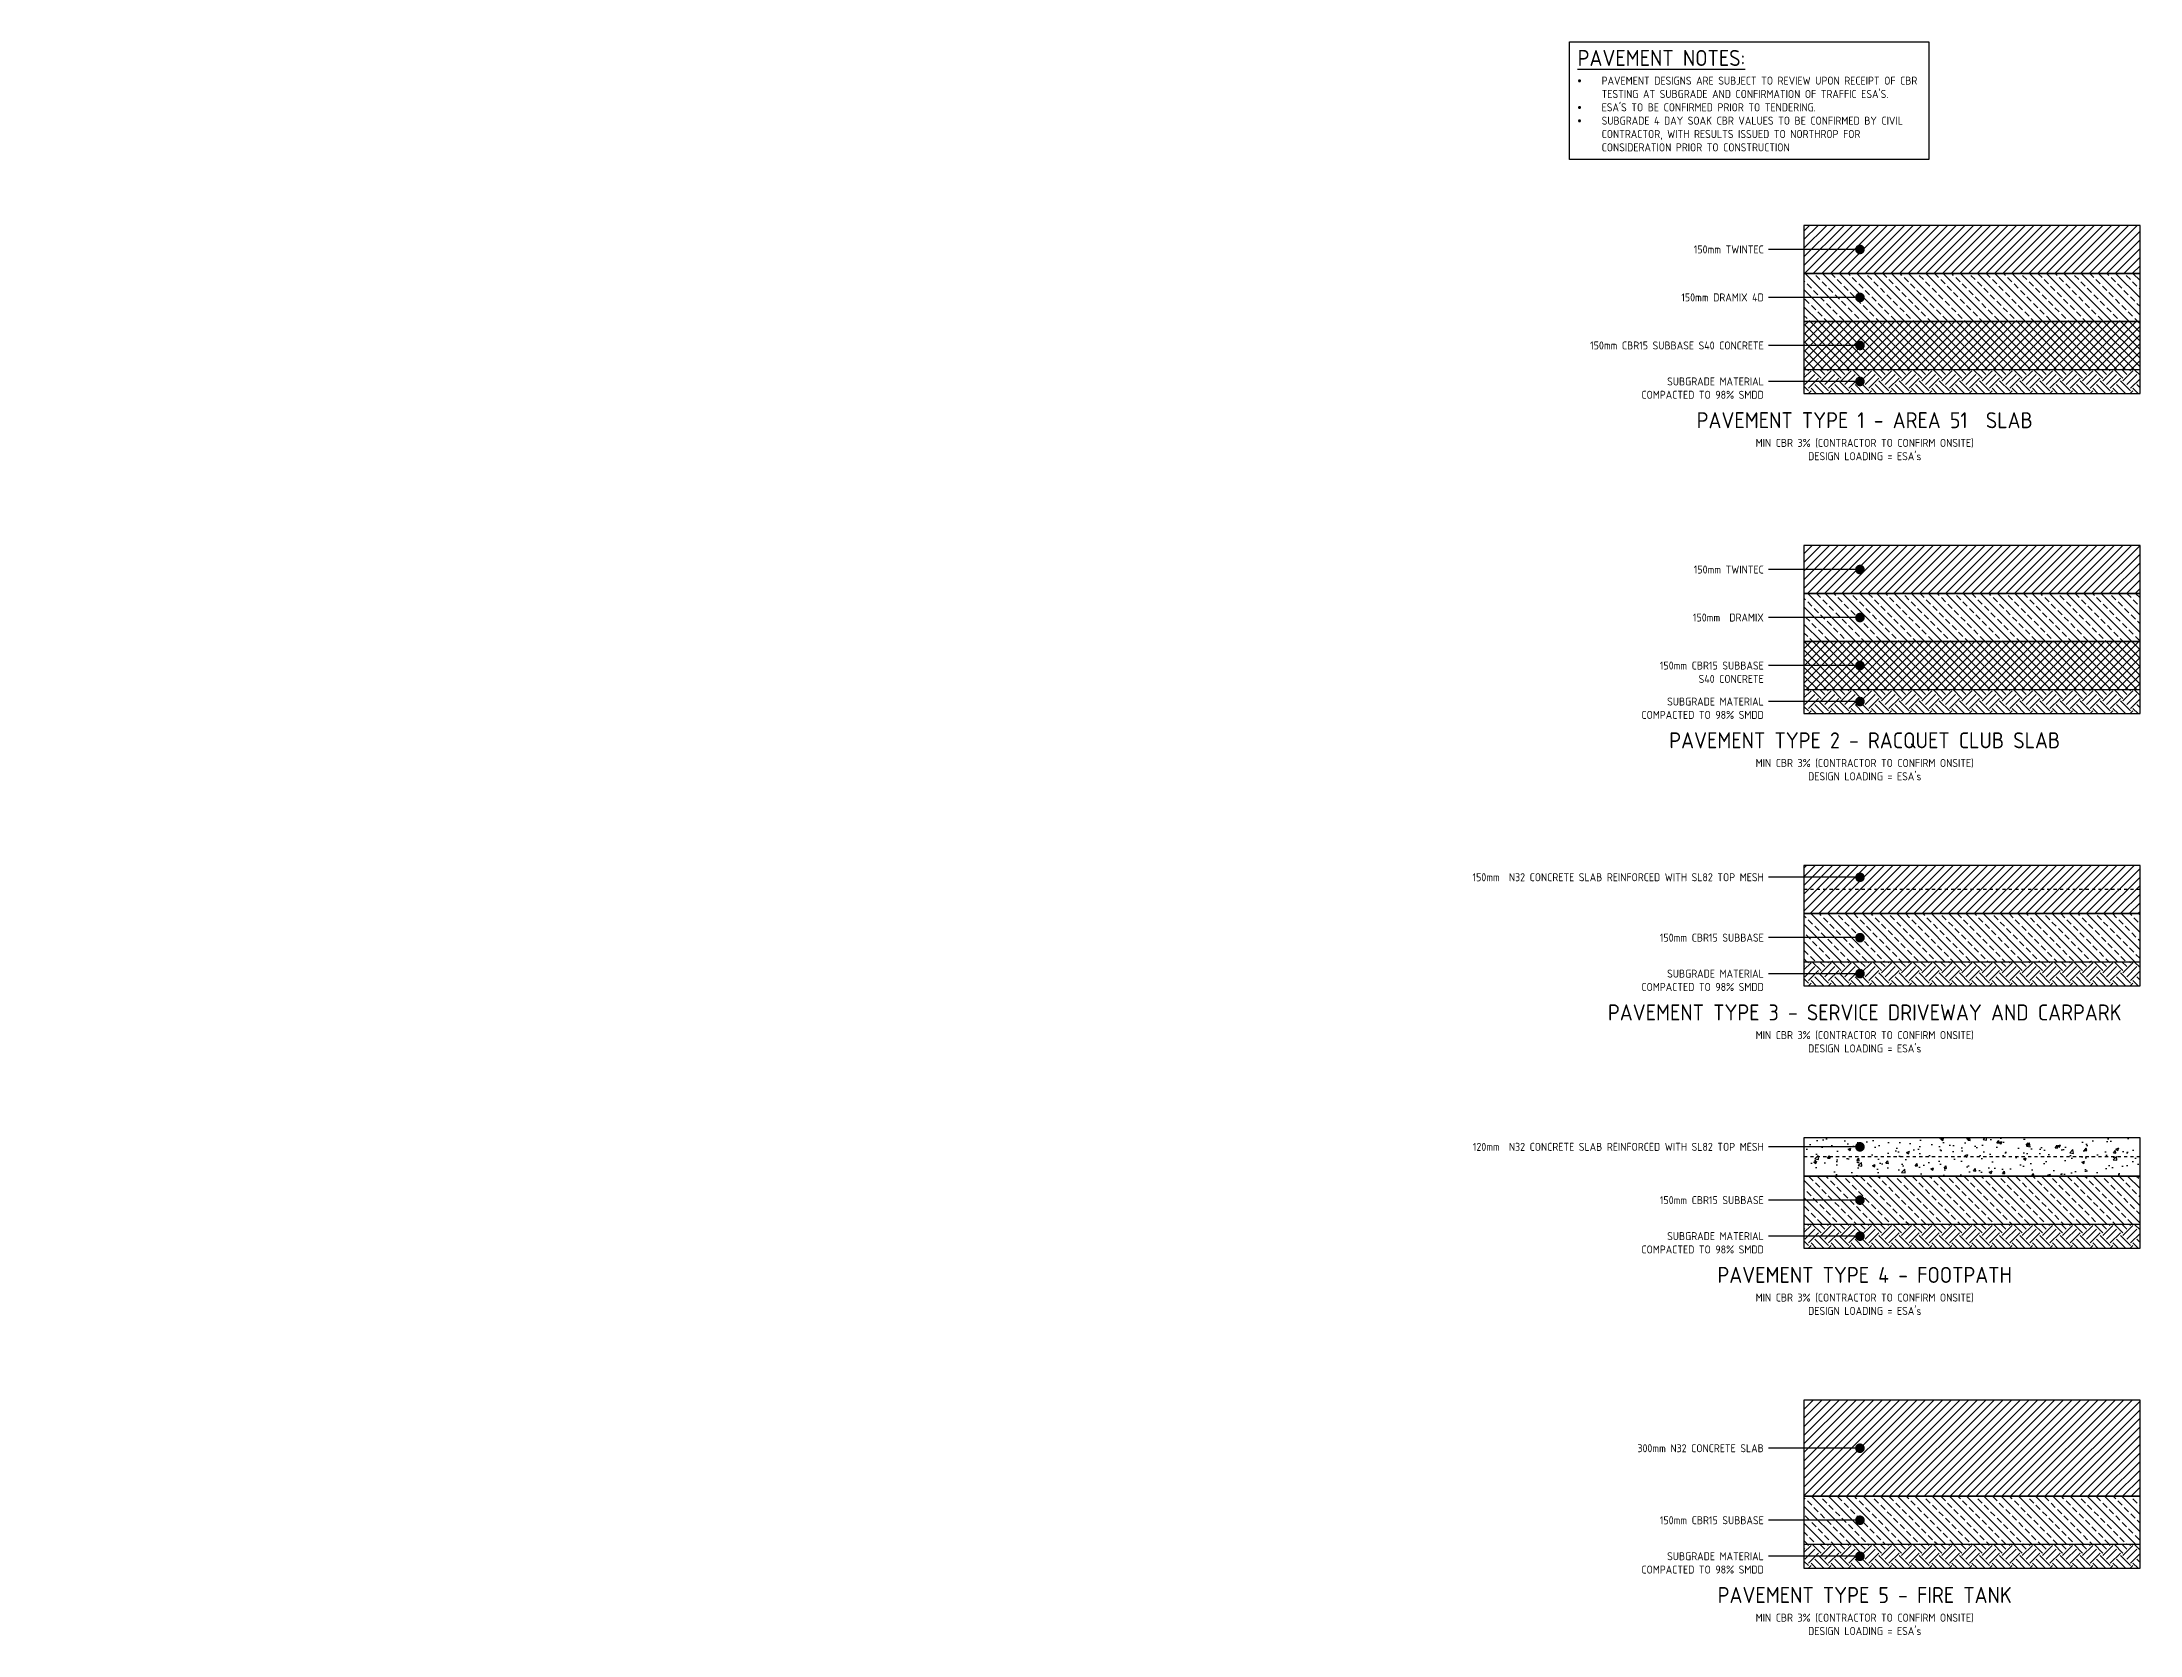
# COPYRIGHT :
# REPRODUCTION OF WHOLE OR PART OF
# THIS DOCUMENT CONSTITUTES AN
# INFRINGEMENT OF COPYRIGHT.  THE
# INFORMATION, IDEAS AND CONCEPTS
# Model space of a CAD drawing. Header units: metres. Extents: x -11330 to 7985, y 7141 to 12399.
# Drawn here: x -11330 to -4775, y 7293 to 12270 of the extents above; entities that cross this region are included whole.
import ezdxf
from ezdxf import colors
from ezdxf.entities.mleader import LeaderData, LeaderLine
from ezdxf.math import Vec2, Vec3

# ---------------------------------------------------------------- set-up
doc = ezdxf.new("R2010")
doc.units = ezdxf.units.M
doc.linetypes.add('DASHED', pattern=[20, 10, -10])
for name, color, linetype in [('_NRP-HATCH', 250, 'Continuous'), ('_NRP-REINFT MESH', 7, 'DASHED'), ('_NRP-SUBBASE EARTHWORKS', 251, 'Continuous'), ('_NRP-TEXT 5.0', 4, 'Continuous'), ('C_DIMS', 1, 'Continuous'), ('C_TEXT_5.0', 4, 'Continuous')]:
    doc.layers.add(name, color=color, linetype=linetype)
doc.layers.add('_NRP-SETOUT', color=40, linetype='Continuous', plot=False)
doc.styles.add('ISOCP', font='isocp.shx')

# ---------------------------------------------------------------- blocks, each defined once
blk = doc.blocks.new('_Dot')
at = {"color": 0, "linetype": 'ByBlock', "lineweight": -2}
blk.add_line((-0.5, 0), (-1, 0), dxfattribs=at)
at = {"color": 0, "linetype": 'ByBlock', "const_width": 0.5}
blk.add_lwpolyline([(-0.25, 0, 1), (0.25, 0, 1)], format="xyb", close=True, dxfattribs=at)

msp = doc.modelspace()

# ---------------------------------------------------------------- hatches: boundary and pattern name
at = {"layer": '_NRP-HATCH'}
h = msp.add_hatch(dxfattribs=at)
h.set_pattern_fill('ANSI31', color=256, scale=6, style=0)
h.set_pattern_definition([(45, (-8260.287, 5256.51), (-13.470384, 13.470384), [])])
h.paths.add_polyline_path([(-4775.1, 11696.4), (-5825.1, 11696.4), (-5825.1, 11546.4), (-4775.1, 11546.4)])
h = msp.add_hatch(dxfattribs=at)
h.set_pattern_fill('ANSI33', color=256, scale=6, angle=90, style=0)
h.set_pattern_definition([(135, (-8260.287, 5256.51), (-26.94077, -26.94077), []), (135, (-8260.287, 5283.45), (-26.94077, -26.94077), [19.05, -9.525])])
h.paths.add_polyline_path([(-4775.1, 11546.4), (-5825.1, 11546.4), (-5825.1, 11396.4), (-4775.1, 11396.4)])
h = msp.add_hatch(dxfattribs=at)
h.set_pattern_fill('ANSI37', color=256, scale=6, style=0)
h.set_pattern_definition([(45, (-8260.287, 5256.51), (-13.470384, 13.470384), []), (135, (-8260.287, 5256.51), (-13.470384, -13.470384), [])])
h.paths.add_polyline_path([(-4775.1, 11396.4), (-5825.1, 11396.4), (-5825.1, 11246.4), (-4775.1, 11246.4)])
h = msp.add_hatch(dxfattribs=at)
h.set_pattern_fill('ANSI31', color=256, scale=6, style=0)
h.set_pattern_definition([(45, (-9760.287, 4256.51), (-13.470384, 13.470384), [])])
h.paths.add_polyline_path([(-4775.1, 10696.4), (-5825.1, 10696.4), (-5825.1, 10546.4), (-4775.1, 10546.4)])
h = msp.add_hatch(dxfattribs=at)
h.set_pattern_fill('ANSI33', color=256, scale=6, angle=90, style=0)
h.set_pattern_definition([(135, (-9760.287, 4256.51), (-26.94077, -26.94077), []), (135, (-9760.287, 4283.45), (-26.94077, -26.94077), [19.05, -9.525])])
h.paths.add_polyline_path([(-4775.1, 10546.4), (-5825.1, 10546.4), (-5825.1, 10396.4), (-4775.1, 10396.4)])
h = msp.add_hatch(dxfattribs=at)
h.set_pattern_fill('ANSI37', color=256, scale=6, style=0)
h.set_pattern_definition([(45, (-9760.287, 4256.51), (-13.470384, 13.470384), []), (135, (-9760.287, 4256.51), (-13.470384, -13.470384), [])])
h.paths.add_polyline_path([(-4775.1, 10396.4), (-5825.1, 10396.4), (-5825.1, 10246.4), (-4775.1, 10246.4)])
h = msp.add_hatch(dxfattribs=at)
h.set_pattern_fill('ANSI31', color=256, scale=6, style=0)
h.set_pattern_definition([(45, (-11260.287, 3256.51), (-13.470384, 13.470384), [])])
h.paths.add_polyline_path([(-4775.1, 9696.4), (-5825.1, 9696.4), (-5825.1, 9546.4), (-4775.1, 9546.4)])
h = msp.add_hatch(dxfattribs=at)
h.set_pattern_fill('ANSI33', color=256, scale=6, angle=90, style=0)
h.set_pattern_definition([(135, (-11260.287, 3256.51), (-26.94077, -26.94077), []), (135, (-11260.287, 3283.45), (-26.94077, -26.94077), [19.05, -9.525])])
h.paths.add_polyline_path([(-4775.1, 9546.4), (-5825.1, 9546.4), (-5825.1, 9396.4), (-4775.1, 9396.4)])
h = msp.add_hatch(dxfattribs=at)
h.set_pattern_fill('AR-CONC', color=256, scale=0.5, style=0)
h.set_pattern_definition([(50, (-6627.81, -69.19), (91.09233, -7.96954), [9.525, -104.775]), (355, (-6627.81, -69.19), (-17.6217, 95.5284), [7.62, -83.8203]), (100.4514, (-6620.22, -69.85), (73.4706, 87.5589), [8.095, -89.0451]), (46.1842, (-6627.81, -43.79), (135.5395, -21.0212), [14.2875, -157.1625]), (96.6356, (-6616.52, -45.54), (118.702, 123.713), [12.1425, -133.5678]), (351.1842, (-6627.81, -43.79), (118.702, 123.713), [11.43, -125.7299]), (21, (-6615.11, -50.14), (75.8072, -51.1326), [9.525, -104.775]), (326, (-6615.11, -50.14), (30.901, 92.094), [7.62, -83.82]), (71.4514, (-6608.795, -54.4), (106.7082, 40.9614), [8.095, -89.045]), (37.5, (-6627.812, -69.19), (1.5443, 42.27752), [0, -82.804, 0, -85.09, 0, -84.1375]), (7.5, (-6627.81, -69.19), (33.40983, 50.09029), [0, -48.514, 0, -80.899, 0, -32.0675]), (327.5, (-6656.133, -69.19), (67.7953, -2.86437), [0, -31.75, 0, -99.06, 0, -131.445]), (317.5, (-6668.833, -69.19), (74.0646, 12.71325), [0, -41.275, 0, -65.786, 0, -93.345])])
h.paths.add_polyline_path([(-4775.1, 8846.4), (-5825.1, 8846.4), (-5825.1, 8726.4), (-4775.1, 8726.4)])
h = msp.add_hatch(dxfattribs=at)
h.set_pattern_fill('ANSI33', color=256, scale=6, angle=90, style=0)
h.set_pattern_definition([(135, (-12760.287, 2286.51), (-26.94077, -26.94077), []), (135, (-12760.287, 2313.45), (-26.94077, -26.94077), [19.05, -9.525])])
h.paths.add_polyline_path([(-4775.1, 8726.4), (-5825.1, 8726.4), (-5825.1, 8576.4), (-4775.1, 8576.4)])
h = msp.add_hatch(dxfattribs=at)
h.set_pattern_fill('ANSI31', color=256, scale=6, style=0)
h.set_pattern_definition([(45, (-14610.483, 1286.51), (-13.470384, 13.470384), [])])
h.paths.add_polyline_path([(-4775.1, 8026.4), (-5825.1, 8026.4), (-5825.1, 7726.4), (-4775.1, 7726.4)])
h = msp.add_hatch(dxfattribs=at)
h.set_pattern_fill('ANSI33', color=256, scale=6, angle=90, style=0)
h.set_pattern_definition([(135, (-14610.483, 1286.51), (-26.94077, -26.94077), []), (135, (-14610.483, 1313.45), (-26.94077, -26.94077), [19.05, -9.525])])
h.paths.add_polyline_path([(-4775.1, 7726.4), (-5825.1, 7726.4), (-5825.1, 7576.4), (-4775.1, 7576.4)])
at = {"layer": '_NRP-SUBBASE EARTHWORKS'}
h = msp.add_hatch(dxfattribs=at)
h.set_pattern_fill('EARTH', color=256, scale=7, angle=45, style=0)
h.set_pattern_definition([(45, (-10022.623, 7918.734), (7e-15, 62.8618), [44.45, -44.45]), (45, (-10034.41, 7930.52), (7e-15, 62.8618), [44.45, -44.45]), (45, (-10046.196, 7942.307), (7e-15, 62.8618), [44.45, -44.45]), (135, (-10046.196, 7950.165), (-62.8618, 7e-15), [44.45, -44.45]), (135, (-10034.41, 7961.95), (-62.8618, 7e-15), [44.45, -44.45]), (135, (-10022.623, 7973.74), (-62.8618, 7e-15), [44.45, -44.45])])
h.paths.add_polyline_path([(-4775.1, 11171.4), (-4775.1, 11246.4), (-5825.1, 11246.4), (-5825.1, 11171.4)])
h = msp.add_hatch(dxfattribs=at)
h.set_pattern_fill('EARTH', color=256, scale=7, angle=45, style=0)
h.set_pattern_definition([(45, (-10022.623, 6918.734), (7e-15, 62.8618), [44.45, -44.45]), (45, (-10034.41, 6930.52), (7e-15, 62.8618), [44.45, -44.45]), (45, (-10046.196, 6942.307), (7e-15, 62.8618), [44.45, -44.45]), (135, (-10046.196, 6950.165), (-62.8618, 7e-15), [44.45, -44.45]), (135, (-10034.41, 6961.95), (-62.8618, 7e-15), [44.45, -44.45]), (135, (-10022.623, 6973.74), (-62.8618, 7e-15), [44.45, -44.45])])
h.paths.add_polyline_path([(-4775.1, 10171.4), (-4775.1, 10246.4), (-5825.1, 10246.4), (-5825.1, 10171.4)])
h = msp.add_hatch(dxfattribs=at)
h.set_pattern_fill('EARTH', color=256, scale=7, angle=45, style=0)
h.set_pattern_definition([(45, (-10022.623, 6068.734), (7e-15, 62.8618), [44.45, -44.45]), (45, (-10034.41, 6080.52), (7e-15, 62.8618), [44.45, -44.45]), (45, (-10046.196, 6092.307), (7e-15, 62.8618), [44.45, -44.45]), (135, (-10046.196, 6100.165), (-62.8618, 7e-15), [44.45, -44.45]), (135, (-10034.41, 6111.95), (-62.8618, 7e-15), [44.45, -44.45]), (135, (-10022.623, 6123.74), (-62.8618, 7e-15), [44.45, -44.45])])
h.paths.add_polyline_path([(-4775.1, 9321.4), (-4775.1, 9396.4), (-5825.1, 9396.4), (-5825.1, 9321.4)])
h = msp.add_hatch(dxfattribs=at)
h.set_pattern_fill('EARTH', color=256, scale=7, angle=45, style=0)
h.set_pattern_definition([(45, (-10022.623, 5248.734), (7e-15, 62.8618), [44.45, -44.45]), (45, (-10034.41, 5260.52), (7e-15, 62.8618), [44.45, -44.45]), (45, (-10046.196, 5272.307), (7e-15, 62.8618), [44.45, -44.45]), (135, (-10046.196, 5280.165), (-62.8618, 7e-15), [44.45, -44.45]), (135, (-10034.41, 5291.95), (-62.8618, 7e-15), [44.45, -44.45]), (135, (-10022.623, 5303.74), (-62.8618, 7e-15), [44.45, -44.45])])
h.paths.add_polyline_path([(-4775.1, 8501.4), (-4775.1, 8576.4), (-5825.1, 8576.4), (-5825.1, 8501.4)])
h = msp.add_hatch(dxfattribs=at)
h.set_pattern_fill('EARTH', color=256, scale=7, angle=45, style=0)
h.set_pattern_definition([(45, (-10022.623, 4248.734), (7e-15, 62.8618), [44.45, -44.45]), (45, (-10034.41, 4260.52), (7e-15, 62.8618), [44.45, -44.45]), (45, (-10046.196, 4272.307), (7e-15, 62.8618), [44.45, -44.45]), (135, (-10046.196, 4280.165), (-62.8618, 7e-15), [44.45, -44.45]), (135, (-10034.41, 4291.95), (-62.8618, 7e-15), [44.45, -44.45]), (135, (-10022.623, 4303.74), (-62.8618, 7e-15), [44.45, -44.45])])
h.paths.add_polyline_path([(-4775.1, 7501.4), (-4775.1, 7576.4), (-5825.1, 7576.4), (-5825.1, 7501.4)])

# ---------------------------------------------------------------- linework, layer by layer
for points in [[(-4775.1, 11696.4), (-5825.1, 11696.4), (-5825.1, 11546.4), (-4775.1, 11546.4)], [(-4775.1, 11546.4), (-5825.1, 11546.4), (-5825.1, 11396.4), (-4775.1, 11396.4)], [(-4775.1, 11396.4), (-5825.1, 11396.4), (-5825.1, 11246.4), (-4775.1, 11246.4)], [(-4775.1, 10696.4), (-5825.1, 10696.4), (-5825.1, 10546.4), (-4775.1, 10546.4)], [(-4775.1, 10546.4), (-5825.1, 10546.4), (-5825.1, 10396.4), (-4775.1, 10396.4)], [(-4775.1, 10396.4), (-5825.1, 10396.4), (-5825.1, 10246.4), (-4775.1, 10246.4)], [(-4775.1, 9696.4), (-5825.1, 9696.4), (-5825.1, 9546.4), (-4775.1, 9546.4)], [(-4775.1, 9546.4), (-5825.1, 9546.4), (-5825.1, 9396.4), (-4775.1, 9396.4)], [(-4775.1, 8846.4), (-5825.1, 8846.4), (-5825.1, 8726.4), (-4775.1, 8726.4)], [(-4775.1, 8726.4), (-5825.1, 8726.4), (-5825.1, 8576.4), (-4775.1, 8576.4)], [(-4775.1, 8026.4), (-5825.1, 8026.4), (-5825.1, 7726.4), (-4775.1, 7726.4)], [(-4775.1, 7726.4), (-5825.1, 7726.4), (-5825.1, 7576.4), (-4775.1, 7576.4)]]:
    msp.add_lwpolyline(points, close=True)
at = {"layer": '_NRP-REINFT MESH'}
for p, q in [((-4775.1, 9621.4), (-5825.1, 9621.4)), ((-4775.1, 8786.4), (-5825.1, 8786.4))]:
    msp.add_line(p, q, dxfattribs=at)
at = {"layer": '_NRP-SETOUT'}
for points in [[(-5825.1, 11696.4), (-5825.1, 11171.4), (-4775.1, 11171.4), (-4775.1, 11696.4)], [(-5825.1, 10696.4), (-5825.1, 10171.4), (-4775.1, 10171.4), (-4775.1, 10696.4)], [(-5825.1, 9696.4), (-5825.1, 9321.4), (-4775.1, 9321.4), (-4775.1, 9696.4)], [(-5825.1, 8846.4), (-5825.1, 8501.4), (-4775.1, 8501.4), (-4775.1, 8846.4)], [(-5825.1, 8026.4), (-5825.1, 7501.4), (-4775.1, 7501.4), (-4775.1, 8026.4)]]:
    msp.add_lwpolyline(points, dxfattribs=at)

# ---------------------------------------------------------------- texts
at = {"layer": '_NRP-TEXT 5.0', "char_height": 50, "attachment_point": 2, "style": 'ISOCP'}
for s, insert in [("PAVEMENT TYPE 1 - AREA 51  SLAB\\P\\pxqc;{\\A1;\\H0.5x;\\C7;MIN CBR 3% (CONTRACTOR TO CONFIRM ONSITE)\\PDESIGN LOADING = ESA's}", (-5635.2, 11112.9)), ("PAVEMENT TYPE 2 - RACQUET CLUB SLAB\\P\\pxqc;{\\A1;\\H0.5x;\\C7;MIN CBR 3% (CONTRACTOR TO CONFIRM ONSITE)\\PDESIGN LOADING = ESA's}", (-5635.2, 10112.9)), ("PAVEMENT TYPE 3 - SERVICE DRIVEWAY AND CARPARK\\P\\pxqc;{\\A1;\\H0.5x;\\C7;MIN CBR 3% (CONTRACTOR TO CONFIRM ONSITE)\\PDESIGN LOADING = ESA's}", (-5635.2, 9262.9)), ("PAVEMENT TYPE 4 - FOOTPATH\\P\\pxqc;{\\A1;\\H0.5x;\\C7;MIN CBR 3% (CONTRACTOR TO CONFIRM ONSITE)\\PDESIGN LOADING = ESA's}", (-5635.2, 8442.9)), ("PAVEMENT TYPE 5 - FIRE TANK\\P\\pxqc;{\\A1;\\H0.5x;\\C7;MIN CBR 3% (CONTRACTOR TO CONFIRM ONSITE)\\PDESIGN LOADING = ESA's}", (-5635.2, 7442.9))]:
    msp.add_mtext(s, dxfattribs=dict(at, insert=insert))
at = {"layer": 'C_TEXT_5.0', "insert": (-6532.1, 12244.5), "char_height": 25, "width": 1071.834, "attachment_point": 1, "style": 'ISOCP', "bg_fill": 19, "box_fill_scale": 2, "bg_fill_color": 256, "bg_fill_transparency": 0}
msp.add_mtext("{\\H2x;\\LPAVEMENT NOTES:\\l \\P\\pxi-3,l3,t3;{\\fSymbol|b0|i0|c2|p18;\\H0.5x;\\C7;·^I}\\H0.5x;\\C7;PAVEMENT DESIGNS ARE SUBJECT TO REVIEW UPON RECEIPT OF CBR TESTING AT SUBGRADE AND CONFIRMATION OF TRAFFIC ESA'S.\\P{\\fSymbol|b0|i0|c2|p18;·^I}ESA'S TO BE CONFIRMED PRIOR TO TENDERING.\\P{\\fSymbol|b0|i0|c2|p18;·^I}SUBGRADE 4 DAY SOAK CBR VALUES TO BE CONFIRMED BY CIVIL CONTRACTOR, WITH RESULTS ISSUED TO NORTHROP FOR CONSIDERATION PRIOR TO CONSTRUCTION}", dxfattribs=at)

# ---------------------------------------------------------------- leaders
at = {"layer": 'C_DIMS'}
ml = msp.add_multileader_mtext('Standard', dxfattribs=at)
ml.set_content('150mm TWINTEC', color=7, style='ISOCP')
ml.set_leader_properties(color=256, linetype='Continuous', lineweight=-1)
ml.set_arrow_properties(name='DOT')
ml.build(insert=Vec2(0, 0))
ml.multileader.update_dxf_attribs({"dogleg_length": 5, "arrow_head_size": 30, "scale": 10})
ctx = ml.context
ctx.base_point, ctx.scale, ctx.char_height, ctx.arrow_head_size, ctx.landing_gap_size, ctx.plane_origin = Vec3(-6190.6, 11621.4), 10, 25, 30, 15, Vec3(-5300.1, 11621.4)
ctx.text_align_type = 2
notes = []
notes.append((ctx, [(0, (1, 1, 0), (-5885.6, 11621.4), (-1, 0), 50, [(0, [(-5650.1, 11621.4)], 0, [])])]))
ctx.mtext.insert, ctx.mtext.alignment, ctx.mtext.flow_direction = Vec3(-5950.6, 11633.9), 3, 5
ml = msp.add_multileader_mtext('Standard', dxfattribs=at)
ml.set_content('\\A1;150mm DRAMIX 4D', color=7, style='ISOCP')
ml.set_leader_properties(color=256, linetype='Continuous', lineweight=-1)
ml.set_arrow_properties(name='DOT')
ml.build(insert=Vec2(0, 0))
ml.multileader.update_dxf_attribs({"dogleg_length": 5, "arrow_head_size": 30, "scale": 10})
ctx = ml.context
ctx.base_point, ctx.scale, ctx.char_height, ctx.arrow_head_size, ctx.landing_gap_size, ctx.plane_origin = Vec3(-6227, 11471.4), 10, 25, 30, 15, Vec3(-5300.1, 11471.4)
ctx.text_align_type = 2
notes.append((ctx, [(0, (1, 1, 0), (-5885.6, 11471.4), (-1, 0), 50, [(0, [(-5650.1, 11471.4)], 0, [])])]))
ctx.mtext.insert, ctx.mtext.alignment, ctx.mtext.flow_direction = Vec3(-5950.6, 11484), 3, 5
ml = msp.add_multileader_mtext('Standard', dxfattribs=at)
ml.set_content('\\A1;150mm CBR15 SUBBASE S40 CONCRETE', color=7, style='ISOCP')
ml.set_leader_properties(color=256, linetype='Continuous', lineweight=-1)
ml.set_arrow_properties(name='DOT')
ml.build(insert=Vec2(0, 0))
ml.multileader.update_dxf_attribs({"dogleg_length": 5, "arrow_head_size": 30, "scale": 10})
ctx = ml.context
ctx.base_point, ctx.scale, ctx.char_height, ctx.arrow_head_size, ctx.landing_gap_size, ctx.plane_origin = Vec3(-6525.6, 11321.4), 10, 25, 30, 15, Vec3(-5300.1, 11321.4)
ctx.text_align_type = 2
notes.append((ctx, [(0, (1, 1, 0), (-5885.6, 11321.4), (-1, 0), 50, [(0, [(-5650.1, 11321.4)], 0, [])])]))
ctx.mtext.insert, ctx.mtext.alignment, ctx.mtext.flow_direction = Vec3(-5950.6, 11333.9), 3, 5
ml = msp.add_multileader_mtext('Standard', dxfattribs=at)
ml.set_content('SUBGRADE MATERIAL \\PCOMPACTED TO 98% SMDD', color=7, style='ISOCP')
ml.set_leader_properties(color=256, linetype='Continuous', lineweight=-1)
ml.set_arrow_properties(name='DOT')
ml.build(insert=Vec2(0, 0))
ml.multileader.update_dxf_attribs({"dogleg_length": 5, "arrow_head_size": 30, "scale": 10})
ctx = ml.context
ctx.base_point, ctx.scale, ctx.char_height, ctx.arrow_head_size, ctx.landing_gap_size, ctx.plane_origin = Vec3(-6353.3, 11208.9), 10, 25, 30, 15, Vec3(-5300.1, 11208.9)
ctx.text_align_type = 2
notes.append((ctx, [(0, (1, 1, 0), (-5885.6, 11208.9), (-1, 0), 50, [(0, [(-5650.1, 11208.9)], 0, [])])]))
ctx.mtext.insert, ctx.mtext.alignment, ctx.mtext.flow_direction = Vec3(-5950.6, 11221.5), 3, 5
ml = msp.add_multileader_mtext('Standard', dxfattribs=at)
ml.set_content('\\A1;150mm TWINTEC ', color=7, style='ISOCP')
ml.set_leader_properties(color=256, linetype='Continuous', lineweight=-1)
ml.set_arrow_properties(name='DOT')
ml.build(insert=Vec2(0, 0))
ml.multileader.update_dxf_attribs({"dogleg_length": 5, "arrow_head_size": 30, "scale": 10})
ctx = ml.context
ctx.base_point, ctx.scale, ctx.char_height, ctx.arrow_head_size, ctx.landing_gap_size, ctx.plane_origin = Vec3(-6190.6, 10621.4), 10, 25, 30, 15, Vec3(-5300.1, 10621.4)
ctx.text_align_type = 2
notes.append((ctx, [(0, (1, 1, 0), (-5885.6, 10621.4), (-1, 0), 50, [(0, [(-5650.1, 10621.4)], 0, [])])]))
ctx.mtext.insert, ctx.mtext.alignment, ctx.mtext.flow_direction = Vec3(-5950.6, 10633.9), 3, 5
ml = msp.add_multileader_mtext('Standard', dxfattribs=at)
ml.set_content('\\A1;150mm  DRAMIX', color=7, style='ISOCP')
ml.set_leader_properties(color=256, linetype='Continuous', lineweight=-1)
ml.set_arrow_properties(name='DOT')
ml.build(insert=Vec2(0, 0))
ml.multileader.update_dxf_attribs({"dogleg_length": 5, "arrow_head_size": 30, "scale": 10})
ctx = ml.context
ctx.base_point, ctx.scale, ctx.char_height, ctx.arrow_head_size, ctx.landing_gap_size, ctx.plane_origin = Vec3(-6185.6, 10471.4), 10, 25, 30, 15, Vec3(-5300.1, 10471.4)
ctx.text_align_type = 2
notes.append((ctx, [(0, (1, 1, 0), (-5885.6, 10471.4), (-1, 0), 50, [(0, [(-5650.1, 10471.4)], 0, [])])]))
ctx.mtext.insert, ctx.mtext.alignment, ctx.mtext.flow_direction = Vec3(-5950.6, 10484), 3, 5
ml = msp.add_multileader_mtext('Standard', dxfattribs=at)
ml.set_content('150mm CBR15 SUBBASE\\PS40 CONCRETE', color=7, style='ISOCP')
ml.set_leader_properties(color=256, linetype='Continuous', lineweight=-1)
ml.set_arrow_properties(name='DOT')
ml.build(insert=Vec2(0, 0))
ml.multileader.update_dxf_attribs({"dogleg_length": 5, "arrow_head_size": 30, "scale": 10})
ctx = ml.context
ctx.base_point, ctx.scale, ctx.char_height, ctx.arrow_head_size, ctx.landing_gap_size, ctx.plane_origin = Vec3(-6298.1, 10321.4), 10, 25, 30, 15, Vec3(-5300.1, 10321.4)
ctx.text_align_type = 2
notes.append((ctx, [(0, (1, 1, 0), (-5885.6, 10321.4), (-1, 0), 50, [(0, [(-5650.1, 10321.4)], 0, [])])]))
ctx.mtext.insert, ctx.mtext.alignment, ctx.mtext.flow_direction = Vec3(-5950.6, 10333.9), 3, 5
ml = msp.add_multileader_mtext('Standard', dxfattribs=at)
ml.set_content('SUBGRADE MATERIAL \\PCOMPACTED TO 98% SMDD', color=7, style='ISOCP')
ml.set_leader_properties(color=256, linetype='Continuous', lineweight=-1)
ml.set_arrow_properties(name='DOT')
ml.build(insert=Vec2(0, 0))
ml.multileader.update_dxf_attribs({"dogleg_length": 5, "arrow_head_size": 30, "scale": 10})
ctx = ml.context
ctx.base_point, ctx.scale, ctx.char_height, ctx.arrow_head_size, ctx.landing_gap_size, ctx.plane_origin = Vec3(-6353.3, 10208.9), 10, 25, 30, 15, Vec3(-5300.1, 10208.9)
ctx.text_align_type = 2
notes.append((ctx, [(0, (1, 1, 0), (-5885.6, 10208.9), (-1, 0), 50, [(0, [(-5650.1, 10208.9)], 0, [])])]))
ctx.mtext.insert, ctx.mtext.alignment, ctx.mtext.flow_direction = Vec3(-5950.6, 10221.5), 3, 5
ml = msp.add_multileader_mtext('Standard', dxfattribs=at)
ml.set_content('\\A1;150mm  N32 CONCRETE SLAB REINFORCED WITH SL82 TOP MESH', color=7, style='ISOCP')
ml.set_leader_properties(color=256, linetype='Continuous', lineweight=-1)
ml.set_arrow_properties(name='DOT')
ml.build(insert=Vec2(0, 0))
ml.multileader.update_dxf_attribs({"dogleg_length": 5, "arrow_head_size": 30, "scale": 10})
ctx = ml.context
ctx.base_point, ctx.scale, ctx.char_height, ctx.arrow_head_size, ctx.landing_gap_size, ctx.plane_origin = Vec3(-6463.1, 9660), 10, 25, 30, 15, Vec3(-5300.1, 9660)
ctx.text_align_type = 2
notes.append((ctx, [(0, (1, 1, 0), (-5885.6, 9660), (-1, 0), 50, [(0, [(-5650.1, 9660)], 0, [])])]))
ctx.mtext.insert, ctx.mtext.width, ctx.mtext.alignment, ctx.mtext.flow_direction = Vec3(-5950.6, 9672.6), 501.5, 3, 5
ml = msp.add_multileader_mtext('Standard', dxfattribs=at)
ml.set_content('150mm CBR15 SUBBASE', color=7, style='ISOCP')
ml.set_leader_properties(color=256, linetype='Continuous', lineweight=-1)
ml.set_arrow_properties(name='DOT')
ml.build(insert=Vec2(0, 0))
ml.multileader.update_dxf_attribs({"dogleg_length": 5, "arrow_head_size": 30, "scale": 10})
ctx = ml.context
ctx.base_point, ctx.scale, ctx.char_height, ctx.arrow_head_size, ctx.landing_gap_size, ctx.plane_origin = Vec3(-6298.1, 9471.4), 10, 25, 30, 15, Vec3(-5300.1, 9471.4)
ctx.text_align_type = 2
notes.append((ctx, [(0, (1, 1, 0), (-5885.6, 9471.4), (-1, 0), 50, [(0, [(-5650.1, 9471.4)], 0, [])])]))
ctx.mtext.insert, ctx.mtext.alignment, ctx.mtext.flow_direction = Vec3(-5950.6, 9483.9), 3, 5
ml = msp.add_multileader_mtext('Standard', dxfattribs=at)
ml.set_content('SUBGRADE MATERIAL \\PCOMPACTED TO 98% SMDD', color=7, style='ISOCP')
ml.set_leader_properties(color=256, linetype='Continuous', lineweight=-1)
ml.set_arrow_properties(name='DOT')
ml.build(insert=Vec2(0, 0))
ml.multileader.update_dxf_attribs({"dogleg_length": 5, "arrow_head_size": 30, "scale": 10})
ctx = ml.context
ctx.base_point, ctx.scale, ctx.char_height, ctx.arrow_head_size, ctx.landing_gap_size, ctx.plane_origin = Vec3(-6353.3, 9358.9), 10, 25, 30, 15, Vec3(-5300.1, 9358.9)
ctx.text_align_type = 2
notes.append((ctx, [(0, (1, 1, 0), (-5885.6, 9358.9), (-1, 0), 50, [(0, [(-5650.1, 9358.9)], 0, [])])]))
ctx.mtext.insert, ctx.mtext.alignment, ctx.mtext.flow_direction = Vec3(-5950.6, 9371.5), 3, 5
ml = msp.add_multileader_mtext('Standard', dxfattribs=at)
ml.set_content('\\A1;120mm  N32 CONCRETE SLAB REINFORCED WITH SL82 TOP MESH', color=7, style='ISOCP')
ml.set_leader_properties(color=256, linetype='Continuous', lineweight=-1)
ml.set_arrow_properties(name='DOT')
ml.build(insert=Vec2(0, 0))
ml.multileader.update_dxf_attribs({"dogleg_length": 5, "arrow_head_size": 30, "scale": 10})
ctx = ml.context
ctx.base_point, ctx.scale, ctx.char_height, ctx.arrow_head_size, ctx.landing_gap_size, ctx.plane_origin = Vec3(-6463.1, 8817.8), 10, 25, 30, 15, Vec3(-5300.1, 8817.8)
ctx.text_align_type = 2
notes.append((ctx, [(0, (1, 1, 0), (-5885.6, 8817.8), (-1, 0), 50, [(0, [(-5650.1, 8817.8)], 0, [])])]))
ctx.mtext.insert, ctx.mtext.width, ctx.mtext.alignment, ctx.mtext.flow_direction = Vec3(-5950.6, 8830.4), 537.924, 3, 5
ml = msp.add_multileader_mtext('Standard', dxfattribs=at)
ml.set_content('\\A1;150mm CBR15 SUBBASE', color=7, style='ISOCP')
ml.set_leader_properties(color=256, linetype='Continuous', lineweight=-1)
ml.set_arrow_properties(name='DOT')
ml.build(insert=Vec2(0, 0))
ml.multileader.update_dxf_attribs({"dogleg_length": 5, "arrow_head_size": 30, "scale": 10})
ctx = ml.context
ctx.base_point, ctx.scale, ctx.char_height, ctx.arrow_head_size, ctx.landing_gap_size, ctx.plane_origin = Vec3(-6298.1, 8651.4), 10, 25, 30, 15, Vec3(-5300.1, 8651.4)
ctx.text_align_type = 2
notes.append((ctx, [(0, (1, 1, 0), (-5885.6, 8651.4), (-1, 0), 50, [(0, [(-5650.1, 8651.4)], 0, [])])]))
ctx.mtext.insert, ctx.mtext.alignment, ctx.mtext.flow_direction = Vec3(-5950.6, 8663.9), 3, 5
ml = msp.add_multileader_mtext('Standard', dxfattribs=at)
ml.set_content('SUBGRADE MATERIAL \\PCOMPACTED TO 98% SMDD', color=7, style='ISOCP')
ml.set_leader_properties(color=256, linetype='Continuous', lineweight=-1)
ml.set_arrow_properties(name='DOT')
ml.build(insert=Vec2(0, 0))
ml.multileader.update_dxf_attribs({"dogleg_length": 5, "arrow_head_size": 30, "scale": 10})
ctx = ml.context
ctx.base_point, ctx.scale, ctx.char_height, ctx.arrow_head_size, ctx.landing_gap_size, ctx.plane_origin = Vec3(-6353.3, 8538.9), 10, 25, 30, 15, Vec3(-5300.1, 8538.9)
ctx.text_align_type = 2
notes.append((ctx, [(0, (1, 1, 0), (-5885.6, 8538.9), (-1, 0), 50, [(0, [(-5650.1, 8538.9)], 0, [])])]))
ctx.mtext.insert, ctx.mtext.alignment, ctx.mtext.flow_direction = Vec3(-5950.6, 8551.5), 3, 5
ml = msp.add_multileader_mtext('Standard', dxfattribs=at)
ml.set_content('300mm N32 CONCRETE SLAB', color=7, style='ISOCP')
ml.set_leader_properties(color=256, linetype='Continuous', lineweight=-1)
ml.set_arrow_properties(name='DOT')
ml.build(insert=Vec2(0, 0))
ml.multileader.update_dxf_attribs({"dogleg_length": 5, "arrow_head_size": 30, "scale": 10})
ctx = ml.context
ctx.base_point, ctx.scale, ctx.char_height, ctx.arrow_head_size, ctx.landing_gap_size, ctx.plane_origin = Vec3(-6370.6, 7876.4), 10, 25, 30, 15, Vec3(-5300.1, 7876.4)
ctx.text_align_type = 2
notes.append((ctx, [(0, (1, 1, 0), (-5885.6, 7876.4), (-1, 0), 50, [(0, [(-5650.1, 7876.4)], 0, [])])]))
ctx.mtext.insert, ctx.mtext.alignment, ctx.mtext.flow_direction = Vec3(-5950.6, 7888.9), 3, 5
ml = msp.add_multileader_mtext('Standard', dxfattribs=at)
ml.set_content('150mm CBR15 SUBBASE', color=7, style='ISOCP')
ml.set_leader_properties(color=256, linetype='Continuous', lineweight=-1)
ml.set_arrow_properties(name='DOT')
ml.build(insert=Vec2(0, 0))
ml.multileader.update_dxf_attribs({"dogleg_length": 5, "arrow_head_size": 30, "scale": 10})
ctx = ml.context
ctx.base_point, ctx.scale, ctx.char_height, ctx.arrow_head_size, ctx.landing_gap_size, ctx.plane_origin = Vec3(-6298.1, 7651.4), 10, 25, 30, 15, Vec3(-5300.1, 7651.4)
ctx.text_align_type = 2
notes.append((ctx, [(0, (1, 1, 0), (-5885.6, 7651.4), (-1, 0), 50, [(0, [(-5650.1, 7651.4)], 0, [])])]))
ctx.mtext.insert, ctx.mtext.alignment, ctx.mtext.flow_direction = Vec3(-5950.6, 7663.9), 3, 5
ml = msp.add_multileader_mtext('Standard', dxfattribs=at)
ml.set_content('SUBGRADE MATERIAL \\PCOMPACTED TO 98% SMDD', color=7, style='ISOCP')
ml.set_leader_properties(color=256, linetype='Continuous', lineweight=-1)
ml.set_arrow_properties(name='DOT')
ml.build(insert=Vec2(0, 0))
ml.multileader.update_dxf_attribs({"dogleg_length": 5, "arrow_head_size": 30, "scale": 10})
ctx = ml.context
ctx.base_point, ctx.scale, ctx.char_height, ctx.arrow_head_size, ctx.landing_gap_size, ctx.plane_origin = Vec3(-6353.3, 7538.9), 10, 25, 30, 15, Vec3(-5300.1, 7538.9)
ctx.text_align_type = 2
notes.append((ctx, [(0, (1, 1, 0), (-5885.6, 7538.9), (-1, 0), 50, [(0, [(-5650.1, 7538.9)], 0, [])])]))
ctx.mtext.insert, ctx.mtext.alignment, ctx.mtext.flow_direction = Vec3(-5950.6, 7551.5), 3, 5
for ctx, leaders in notes:
    for number, flags, end, landing, length, lines in leaders:
        leader = LeaderData()
        leader.index, (leader.has_last_leader_line, leader.has_dogleg_vector, leader.attachment_direction) = number, flags
        leader.last_leader_point, leader.dogleg_vector, leader.dogleg_length = Vec3(end), Vec3(landing), length
        for number, points, colour, breaks in lines:
            line = LeaderLine()
            line.index, line.vertices, line.color, line.breaks = number, Vec3.list(points), colors.encode_raw_color(colour), breaks
            leader.lines.append(line)
        ctx.leaders.append(leader)

doc.saveas('drawing.dxf')
